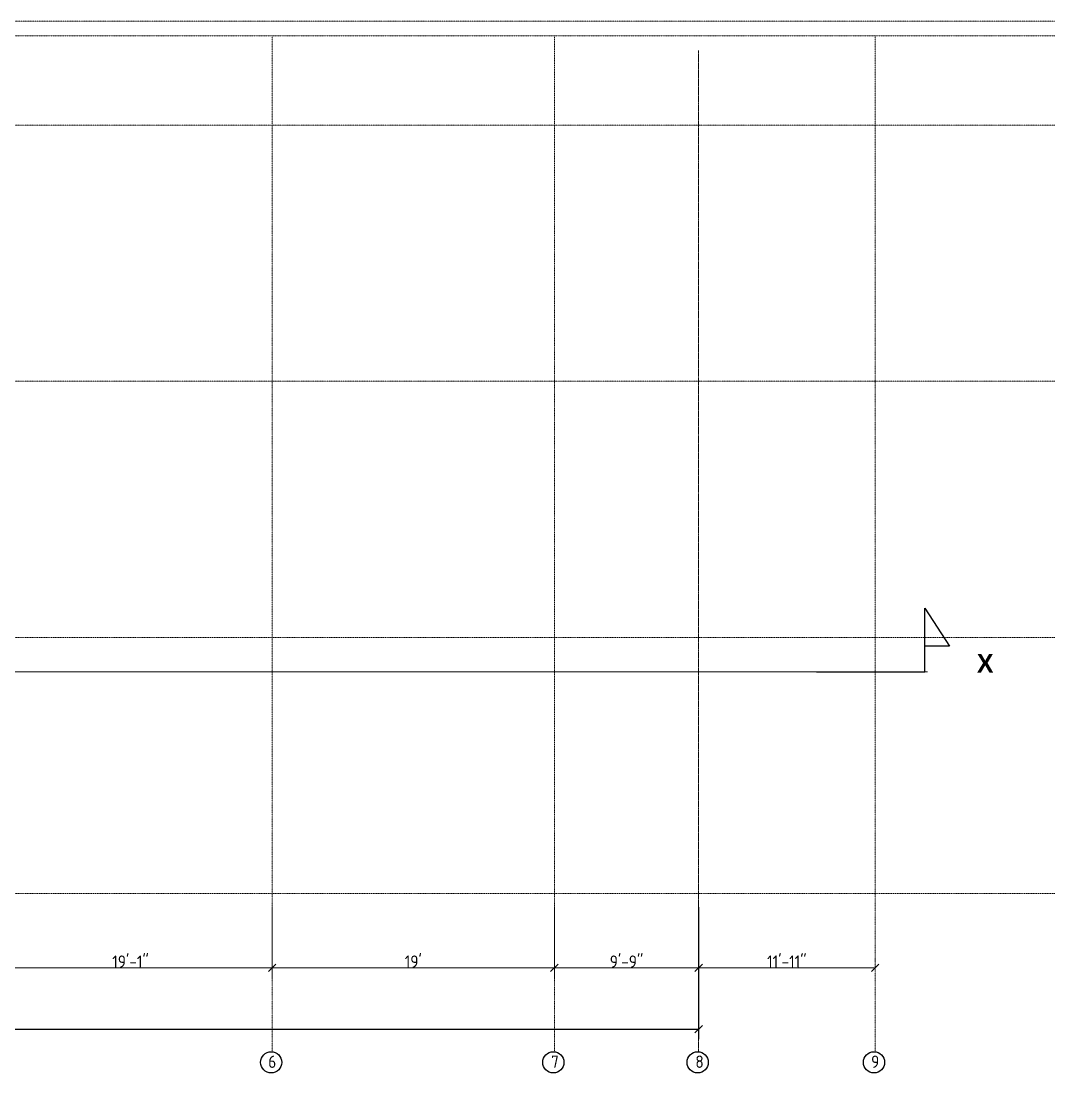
# Model space of a CAD drawing. Extents: x -95606 to 113309, y -42160 to -940.
# Drawn here: x -41651 to -40815, y -23000 to -22150 of the extents above; entities that cross this region are included whole.
import ezdxf

# ---------------------------------------------------------------- set-up
doc = ezdxf.new("R2010")
doc.units = 0
doc.header["$LTSCALE"] = 0.02
doc.header["$MEASUREMENT"] = 0
doc.header["$PDMODE"] = 3
doc.header["$PDSIZE"] = -2
doc.linetypes.add('ACAD_ISO04W100', pattern=[30, 24, -3, 0, -3])
doc.linetypes.add('CENTERX2', pattern=[101.6, 63.5, -12.7, 12.7, -12.7])
doc.layers.get('0').update_dxf_attribs({"linetype": 'CONTINUOUS'})
doc.layers.get('DEFPOINTS').update_dxf_attribs({"linetype": 'CONTINUOUS'})
for name, color, linetype, lineweight in [('DOOR WIN TEXT', 102, 'CONTINUOUS', 25), ('RBH CENTER LINE', 1, 'ACAD_ISO04W100', 13), ('RBH DIMENSIONS', 8, 'CONTINUOUS', 15), ('RBH TEXT', 50, 'CONTINUOUS', 13), ('RBH TEXT FRAME', 90, 'CONTINUOUS', 25), ('RBH WALL - 0.18', 252, 'CONTINUOUS', 18), ('RBH WALL - 0.30', 7, 'CONTINUOUS', 30)]:
    doc.layers.add(name, color=color, linetype=linetype, lineweight=lineweight)
doc.styles.add('RBH-225', font='ARIALN.TTF', dxfattribs={"height": 225})
doc.styles.get("Standard").update_dxf_attribs({"font": 'ISOCP'})
doc.dimstyles.new('RBH DIM 01', dxfattribs={"dimtxt": 10, "dimasz": 6, "dimexe": 8, "dimexo": 5, "dimgap": 0.09, "dimtad": 1, "dimdec": 0, "dimzin": 0, "dimdsep": 46, "dimlunit": 4, "dimtxsty": 'Standard', "dimblk": 'OBLIQUE', "dimcen": 0.09, "dimclrd": 4, "dimclre": 1, "dimclrt": 2, "dimadec": 0, "dimazin": 0, "dimtfac": 1, "dimtdec": 0, "dimtofl": 0, "dimtmove": 0, "dimatfit": 3, "dimldrblk": 'OPEN30', "dimfxl": 1, "dimtolj": 1, "dimtzin": 0, "dimlwd": -1, "dimlwe": -1, "dimarcsym": 0})

# ---------------------------------------------------------------- blocks, each defined once
blk = doc.blocks.new('_Oblique')
at = {"color": 0, "linetype": 'ByBlock', "lineweight": -2}
blk.add_line((-0.5, -0.5), (0.5, 0.5), dxfattribs=at)
blk = doc.blocks.new('*D968')
at = {"layer": 'DEFPOINTS', "color": 0, "lineweight": -2, "ltscale": 0.75, "transparency": 16777216}
for p in [(-41448, -22861.23), (-41220, -22861.23), (-41220, -22915.24)]:
    blk.add_point(p, dxfattribs=at)
at = {"layer": 'RBH DIMENSIONS', "color": 1, "ltscale": 0.75, "transparency": 16777216}
for p, q in [((-41448, -22866.23), (-41448, -22923.24)), ((-41220, -22866.23), (-41220, -22923.24))]:
    blk.add_line(p, q, dxfattribs=at)
at = {"layer": 'RBH DIMENSIONS', "color": 4, "ltscale": 0.75, "transparency": 16777216}
blk.add_line((-41448, -22915.24), (-41220, -22915.24), dxfattribs=at)
at = {"layer": 'RBH DIMENSIONS', "color": 4, "ltscale": 0.75, "transparency": 16777216, "xscale": 6, "yscale": 6, "zscale": 6, "rotation": 180}
blk.add_blockref('_Oblique', (-41448, -22915.24), dxfattribs=at)
at = {"layer": 'RBH DIMENSIONS', "color": 4, "ltscale": 0.75, "transparency": 16777216, "xscale": 6, "yscale": 6, "zscale": 6}
blk.add_blockref('_Oblique', (-41220, -22915.24), dxfattribs=at)
at = {"layer": 'RBH DIMENSIONS', "color": 2, "ltscale": 0.75, "transparency": 16777216, "insert": (-41334, -22910.15), "char_height": 10, "attachment_point": 5}
blk.add_mtext("\\A1;19'", dxfattribs=at)
blk = doc.blocks.new('_Open30')
at = {"color": 0, "linetype": 'ByBlock', "lineweight": -2}
for p, q in [((-1, 0.27), (0, 0)), ((0, 0), (-1, -0.27)), ((0, 0), (-1, 0))]:
    blk.add_line(p, q, dxfattribs=at)
blk = doc.blocks.new('*D969')
at = {"layer": 'DEFPOINTS', "color": 0, "lineweight": -2, "ltscale": 0.75, "transparency": 16777216}
for p in [(-41220, -22861.23), (-41103.39, -22861.23), (-41103.39, -22915.24)]:
    blk.add_point(p, dxfattribs=at)
at = {"layer": 'RBH DIMENSIONS', "color": 1, "ltscale": 0.75, "transparency": 16777216}
for p, q in [((-41220, -22866.23), (-41220, -22923.24)), ((-41103.39, -22866.23), (-41103.39, -22923.24))]:
    blk.add_line(p, q, dxfattribs=at)
at = {"layer": 'RBH DIMENSIONS', "color": 4, "ltscale": 0.75, "transparency": 16777216}
blk.add_line((-41220, -22915.24), (-41103.39, -22915.24), dxfattribs=at)
at = {"layer": 'RBH DIMENSIONS', "color": 4, "ltscale": 0.75, "transparency": 16777216, "xscale": 6, "yscale": 6, "zscale": 6, "rotation": 180}
blk.add_blockref('_Oblique', (-41220, -22915.24), dxfattribs=at)
at = {"layer": 'RBH DIMENSIONS', "color": 4, "ltscale": 0.75, "transparency": 16777216, "xscale": 6, "yscale": 6, "zscale": 6}
blk.add_blockref('_Oblique', (-41103.39, -22915.24), dxfattribs=at)
at = {"layer": 'RBH DIMENSIONS', "color": 2, "ltscale": 0.75, "transparency": 16777216, "insert": (-41161.69, -22910.15), "char_height": 10, "attachment_point": 5}
blk.add_mtext('\\A1;9\'-9"', dxfattribs=at)
blk = doc.blocks.new('*D970')
at = {"layer": 'DEFPOINTS', "color": 0, "lineweight": -2, "ltscale": 0.75, "transparency": 16777216}
for p in [(-42515, -22861.23), (-41103.39, -22861.23), (-41103.39, -22964.81)]:
    blk.add_point(p, dxfattribs=at)
at = {"layer": 'DOOR WIN TEXT', "color": 1, "ltscale": 0.75, "transparency": 16777216}
for p, q in [((-42515, -22866.23), (-42515, -22972.81)), ((-41103.39, -22866.23), (-41103.39, -22972.81))]:
    blk.add_line(p, q, dxfattribs=at)
at = {"layer": 'DOOR WIN TEXT', "color": 4, "ltscale": 0.75, "transparency": 16777216}
blk.add_line((-42515, -22964.81), (-41103.39, -22964.81), dxfattribs=at)
at = {"layer": 'DOOR WIN TEXT', "color": 4, "ltscale": 0.75, "transparency": 16777216, "xscale": 6, "yscale": 6, "zscale": 6, "rotation": 180}
blk.add_blockref('_Oblique', (-42515, -22964.81), dxfattribs=at)
at = {"layer": 'DOOR WIN TEXT', "color": 4, "ltscale": 0.75, "transparency": 16777216, "xscale": 6, "yscale": 6, "zscale": 6}
blk.add_blockref('_Oblique', (-41103.39, -22964.81), dxfattribs=at)
at = {"layer": 'DOOR WIN TEXT', "color": 2, "ltscale": 0.75, "transparency": 16777216, "insert": (-41809.19, -22959.72), "char_height": 10, "attachment_point": 5}
blk.add_mtext('\\A1;117\'-8"', dxfattribs=at)
blk = doc.blocks.new('*D976')
at = {"layer": 'DEFPOINTS', "color": 0, "lineweight": -2, "ltscale": 0.75, "transparency": 16777216}
for p in [(-41103.39, -22915.24), (-40960.84, -22915.24), (-40960.84, -22915.24)]:
    blk.add_point(p, dxfattribs=at)
at = {"layer": 'RBH DIMENSIONS', "color": 1, "ltscale": 0.75, "transparency": 16777216}
for p, q in [((-41103.39, -22910.24), (-41103.39, -22907.24)), ((-40960.84, -22910.24), (-40960.84, -22907.24))]:
    blk.add_line(p, q, dxfattribs=at)
at = {"layer": 'RBH DIMENSIONS', "color": 4, "ltscale": 0.75, "transparency": 16777216}
blk.add_line((-41103.39, -22915.24), (-40960.84, -22915.24), dxfattribs=at)
at = {"layer": 'RBH DIMENSIONS', "color": 4, "ltscale": 0.75, "transparency": 16777216, "xscale": 6, "yscale": 6, "zscale": 6, "rotation": 180}
blk.add_blockref('_Oblique', (-41103.39, -22915.24), dxfattribs=at)
at = {"layer": 'RBH DIMENSIONS', "color": 4, "ltscale": 0.75, "transparency": 16777216, "xscale": 6, "yscale": 6, "zscale": 6}
blk.add_blockref('_Oblique', (-40960.84, -22915.24), dxfattribs=at)
at = {"layer": 'RBH DIMENSIONS', "color": 2, "ltscale": 0.75, "transparency": 16777216, "insert": (-41032.12, -22910.15), "char_height": 10, "attachment_point": 5}
blk.add_mtext('\\A1;11\'-11"', dxfattribs=at)
blk = doc.blocks.new('*D982')
at = {"layer": 'DEFPOINTS', "color": 0, "lineweight": -2, "ltscale": 0.75, "transparency": 16777216}
for p in [(-41677, -22861.23), (-41448, -22861.23), (-41448, -22915.24)]:
    blk.add_point(p, dxfattribs=at)
at = {"layer": 'RBH DIMENSIONS', "color": 1, "ltscale": 0.75, "transparency": 16777216}
for p, q in [((-41677, -22866.23), (-41677, -22923.24)), ((-41448, -22866.23), (-41448, -22923.24))]:
    blk.add_line(p, q, dxfattribs=at)
at = {"layer": 'RBH DIMENSIONS', "color": 4, "ltscale": 0.75, "transparency": 16777216}
blk.add_line((-41677, -22915.24), (-41448, -22915.24), dxfattribs=at)
at = {"layer": 'RBH DIMENSIONS', "color": 4, "ltscale": 0.75, "transparency": 16777216, "xscale": 6, "yscale": 6, "zscale": 6, "rotation": 180}
blk.add_blockref('_Oblique', (-41677, -22915.24), dxfattribs=at)
at = {"layer": 'RBH DIMENSIONS', "color": 4, "ltscale": 0.75, "transparency": 16777216, "xscale": 6, "yscale": 6, "zscale": 6}
blk.add_blockref('_Oblique', (-41448, -22915.24), dxfattribs=at)
at = {"layer": 'RBH DIMENSIONS', "color": 2, "ltscale": 0.75, "transparency": 16777216, "insert": (-41562.5, -22910.15), "char_height": 10, "attachment_point": 5}
blk.add_mtext('\\A1;19\'-1"', dxfattribs=at)

msp = doc.modelspace()

# ---------------------------------------------------------------- linework, layer by layer
at = {"layer": 'RBH CENTER LINE', "linetype": 'CENTERX2', "ltscale": 0.12}
for p, q in [((-42562.118, -22150.233), (-40815.457, -22150.233)), ((-42573.161, -22162.233), (-40815.457, -22162.233)), ((-41447.996, -22162.233), (-41447.996, -22982.981)), ((-41219.996, -22162.233), (-41219.996, -22982.981)), ((-40960.843, -22162.233), (-40960.843, -22982.981)), ((-42573.161, -22234.233), (-40815.457, -22234.233)), ((-42573.161, -22441.233), (-40815.457, -22441.233)), ((-42573.161, -22648.233), (-40815.457, -22648.233)), ((-42573.161, -22855.233), (-40815.457, -22855.233))]:
    msp.add_line(p, q, dxfattribs=at)
at = {"layer": 'RBH CENTER LINE', "ltscale": 0.75}
msp.add_line((-41103.393, -22173.97), (-41103.393, -22982.981), dxfattribs=at)
at = {"layer": 'RBH TEXT FRAME'}
for centre in [(-41448.825, -22991.519), (-41220.825, -22991.519), (-41104.221, -22991.519), (-40961.671, -22991.519)]:
    msp.add_circle(centre, 8.578, dxfattribs=at)
at = {"layer": 'RBH WALL - 0.18', "color": 3, "ltscale": 0.75}
msp.add_line((-42530.501, -22675.977), (-40918.34, -22675.977), dxfattribs=at)
at = {"layer": 'RBH WALL - 0.30', "ltscale": 0.75}
msp.add_lwpolyline([(-41008.061, -22675.977), (-40920.716, -22675.977), (-40920.716, -22624.533), (-40900.752, -22655.399), (-40920.716, -22655.399)], dxfattribs=at)

# ---------------------------------------------------------------- texts
at = {"layer": 'RBH TEXT', "color": 0, "insert": (-40865.153, -22661.733), "char_height": 15, "attachment_point": 3, "style": 'RBH-225'}
msp.add_mtext_dynamic_manual_height_columns('{\\fStylus BT|b1|i0|c0|p34;X}', width=70.71517, gutter_width=1, heights=[0], dxfattribs=at)
at = {"layer": 'RBH TEXT', "char_height": 10, "attachment_point": 1}
for s, insert in [('\\pi9.279;6', (-41460.487, -22986.022)), ('\\pi9.8262;7', (-41232.487, -22986.022)), ('\\pi9.8262;8', (-41115.884, -22986.022)), ('\\pi9.2786;9', (-40973.334, -22986.022))]:
    msp.add_mtext_dynamic_manual_height_columns(s, width=23.65244, gutter_width=1, heights=[0], dxfattribs=dict(at, insert=insert))

# ---------------------------------------------------------------- dimensions: what is measured, and where the dimension line sits
at = {"layer": 'DOOR WIN TEXT', "ltscale": 0.75}
dim = msp.add_linear_dim(base=(-41103.393, -22964.808), p1=(-42514.996, -22861.233), p2=(-41103.393, -22861.233), dimstyle='RBH DIM 01', dxfattribs=at)
dim.commit()
dim.dimension.update_dxf_attribs({"geometry": '*D970', "text_midpoint": (-41809.194, -22959.718)})
at = {"layer": 'RBH DIMENSIONS', "ltscale": 0.75}
for base, p1, p2, picture, middle in [((-41447.996, -22915.236), (-41676.996, -22861.233), (-41447.996, -22861.233), '*D982', (-41562.496, -22910.146)), ((-41219.996, -22915.236), (-41447.996, -22861.233), (-41219.996, -22861.233), '*D968', (-41333.996, -22910.146)), ((-41103.393, -22915.236), (-41219.996, -22861.233), (-41103.393, -22861.233), '*D969', (-41161.694, -22910.146)), ((-40960.843, -22915.236), (-41103.393, -22915.236), (-40960.843, -22915.236), '*D976', (-41032.118, -22910.146))]:
    dim = msp.add_linear_dim(base=base, p1=p1, p2=p2, dimstyle='RBH DIM 01', dxfattribs=at)
    dim.commit()
    dim.dimension.update_dxf_attribs({"geometry": picture, "text_midpoint": middle})

doc.saveas('drawing.dxf')
